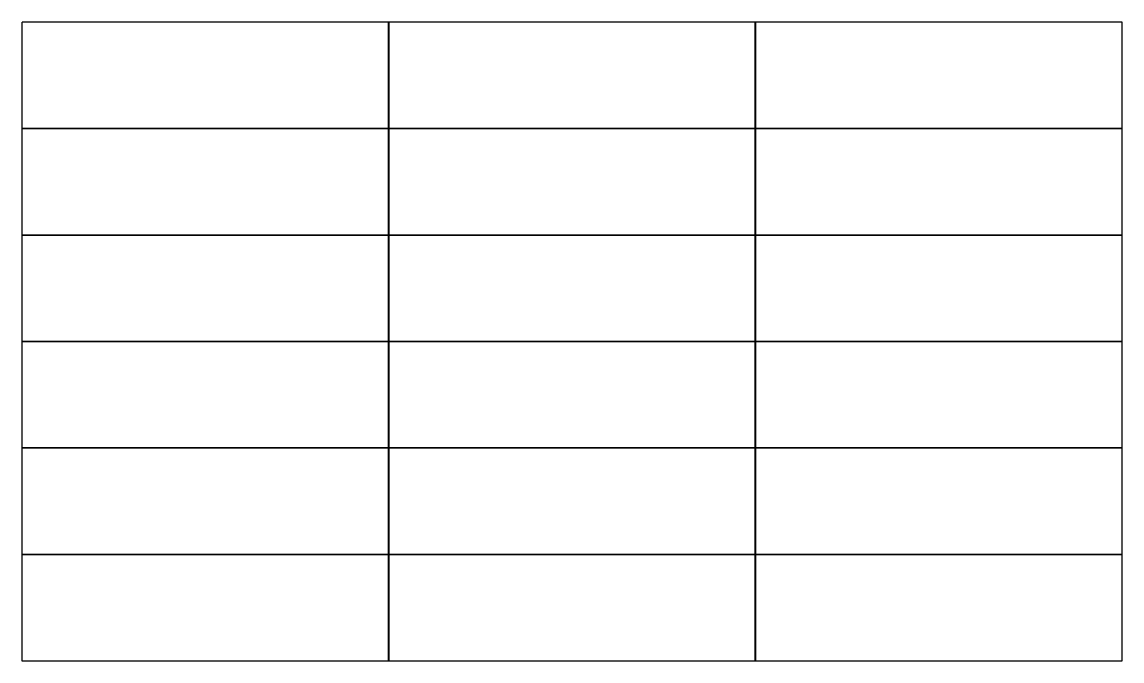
# Model space of a CAD drawing. Header units: metres. Extents: x 0 to 465, y 0 to 270.
import ezdxf

# ---------------------------------------------------------------- set-up
doc = ezdxf.new("R2010")
doc.units = ezdxf.units.M

msp = doc.modelspace()

# ---------------------------------------------------------------- linework, layer by layer
for p, q in [((155, 270.005), (0, 270.005)), ((0, 270.005), (0, 225.005)), ((155, 225.005), (155, 270.005)), ((310.001, 270.005), (155.001, 270.005)), ((155.001, 270.005), (155.001, 225.005)), ((310.001, 225.005), (310.001, 270.005)), ((465.002, 270.005), (310.002, 270.005)), ((310.002, 270.005), (310.002, 225.005)), ((465.002, 225.005), (465.002, 270.005)), ((0, 225.005), (155, 225.005)), ((155, 225.004), (0, 225.004)), ((0, 225.004), (0, 180.004)), ((155, 180.004), (155, 225.004)), ((155.001, 225.005), (310.001, 225.005)), ((310.001, 225.004), (155.001, 225.004)), ((155.001, 225.004), (155.001, 180.004)), ((310.001, 180.004), (310.001, 225.004)), ((310.002, 225.005), (465.002, 225.005)), ((465.002, 225.004), (310.002, 225.004)), ((310.002, 225.004), (310.002, 180.004)), ((465.002, 180.004), (465.002, 225.004)), ((0, 180.004), (155, 180.004)), ((155, 180.003), (0, 180.003)), ((0, 180.003), (0, 135.003)), ((155, 135.003), (155, 180.003)), ((155.001, 180.004), (310.001, 180.004)), ((310.001, 180.003), (155.001, 180.003)), ((155.001, 180.003), (155.001, 135.003)), ((310.001, 135.003), (310.001, 180.003)), ((310.002, 180.004), (465.002, 180.004)), ((465.002, 180.003), (310.002, 180.003)), ((310.002, 180.003), (310.002, 135.003)), ((465.002, 135.003), (465.002, 180.003)), ((0, 135.003), (155, 135.003)), ((155, 135.002), (0, 135.002)), ((0, 135.002), (0, 90.002)), ((155, 90.002), (155, 135.002)), ((155.001, 135.003), (310.001, 135.003)), ((310.001, 135.002), (155.001, 135.002)), ((155.001, 135.002), (155.001, 90.002)), ((310.001, 90.002), (310.001, 135.002)), ((310.002, 135.003), (465.002, 135.003)), ((465.002, 135.002), (310.002, 135.002)), ((310.002, 135.002), (310.002, 90.002)), ((465.002, 90.002), (465.002, 135.002)), ((0, 90.002), (155, 90.002)), ((155, 90.001), (0, 90.001)), ((0, 90.001), (0, 45.001)), ((155, 45.001), (155, 90.001)), ((155.001, 90.002), (310.001, 90.002)), ((310.001, 90.001), (155.001, 90.001)), ((155.001, 90.001), (155.001, 45.001)), ((310.001, 45.001), (310.001, 90.001)), ((310.002, 90.002), (465.002, 90.002)), ((465.002, 90.001), (310.002, 90.001)), ((310.002, 90.001), (310.002, 45.001)), ((465.002, 45.001), (465.002, 90.001)), ((0, 45.001), (155, 45.001)), ((155, 45), (0, 45)), ((0, 45), (0, 0)), ((155, 0), (155, 45)), ((155.001, 45.001), (310.001, 45.001)), ((310.001, 45), (155.001, 45)), ((155.001, 45), (155.001, 0)), ((310.001, 0), (310.001, 45)), ((310.002, 45.001), (465.002, 45.001)), ((465.002, 45), (310.002, 45)), ((310.002, 45), (310.002, 0)), ((465.002, 0), (465.002, 45)), ((0, 0), (155, 0)), ((155.001, 0), (310.001, 0)), ((310.002, 0), (465.002, 0))]:
    msp.add_line(p, q)

doc.saveas('drawing.dxf')
